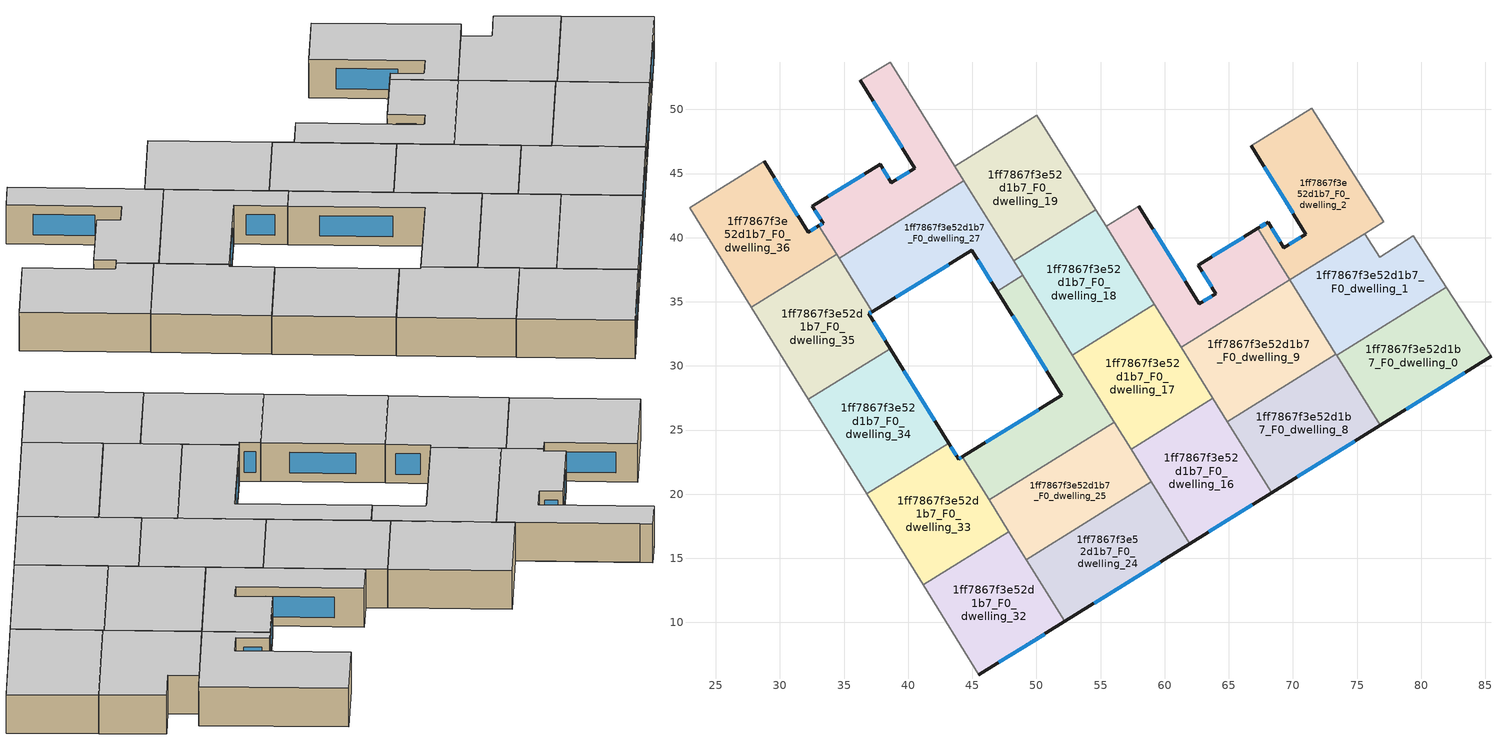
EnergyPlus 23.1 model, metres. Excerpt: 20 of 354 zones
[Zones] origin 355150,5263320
1ff7867f3e52d1b7_F0_dwelling_0
 floor ground (EU_floor_Construction): 81.95,36.15 85.44,30.74 76.8,25.36 73.4,30.83 z0
 wall outside (EU_wall_Construction): 76.8,25.36 85.44,30.74 z0:3
 wall to 1ff7867f3e52d1b7_F0_dwelling_1 (EU_wall_Construction): 81.95,36.15 73.4,30.83 z0:3
 wall adiabatic (EU_wall_Construction): 85.44,30.74 81.95,36.15 z0:3
 wall to 1ff7867f3e52d1b7_F0_dwelling_8 (EU_wall_Construction): 73.4,30.83 76.8,25.36 z0:3
 window (EU_Window_Construction): 78.83,26.63 83.41,29.48 z0.7:2.3
 ceiling to 1ff7867f3e52d1b7_F1_dwelling_0 (EU_floor_Construction): 85.44,30.74 81.95,36.15 73.4,30.83 76.8,25.36 z3
1ff7867f3e52d1b7_F0_dwelling_1
 floor ground (EU_floor_Construction): 79.37,40.14 81.95,36.15 73.4,30.83 69.75,36.7 75.58,40.32 76.75,38.48 z0
 wall to 1ff7867f3e52d1b7_F0_dwelling_2 (EU_wall_Construction): 75.58,40.32 69.75,36.7 z0:3
 wall adiabatic (EU_wall_Construction): 81.95,36.15 79.37,40.14 76.75,38.48 75.58,40.32 z0:3
 wall to 1ff7867f3e52d1b7_F0_dwelling_9 (EU_wall_Construction): 69.75,36.7 73.34,30.92 z0:3
 wall to 1ff7867f3e52d1b7_F0_dwelling_8 (EU_wall_Construction): 73.34,30.92 73.4,30.83 z0:3
 ceiling to 1ff7867f3e52d1b7_F1_dwelling_1 (EU_floor_Construction): 81.95,36.15 79.37,40.14 76.75,38.48 75.58,40.32 69.75,36.7 73.4,30.83 z3
1ff7867f3e52d1b7_F0_dwelling_10
 floor ground (EU_floor_Construction): 67.25,40.72 69.75,36.7 61.29,31.44 55.42,40.87 57.98,42.46 62.7,34.84 63.98,35.63 62.6,37.86 z0
 wall outside (EU_wall_Construction): 67.25,40.72 62.6,37.86 63.98,35.63 62.7,34.84 57.98,42.46 z0:3
 wall to 1ff7867f3e52d1b7_F0_dwelling_2 (EU_wall_Construction): 69.75,36.7 67.25,40.72 z0:3
 wall to 1ff7867f3e52d1b7_F0_dwelling_9 (EU_wall_Construction): 61.29,31.44 69.75,36.7 z0:3
 wall to 1ff7867f3e52d1b7_F0_dwelling_11 (EU_wall_Construction): 57.98,42.46 55.42,40.87 z0:3
 wall to 1ff7867f3e52d1b7_F0_dwelling_18 (EU_wall_Construction): 55.42,40.87 59.19,34.82 z0:3
 wall to 1ff7867f3e52d1b7_F0_dwelling_17 (EU_wall_Construction): 59.19,34.82 61.29,31.44 z0:3
 window (EU_Window_Construction): 63.68,35.44 63,35.02 / 62.92,37.34 63.66,36.15 / 66.16,40.05 63.69,38.53 / 61.59,36.63 59.09,40.67 z0.7:2.3
 ceiling to 1ff7867f3e52d1b7_F1_dwelling_10 (EU_floor_Construction): 69.75,36.7 67.25,40.72 62.6,37.86 63.98,35.63 62.7,34.84 57.98,42.46 55.42,40.87 61.29,31.44 z3
1ff7867f3e52d1b7_F0_dwelling_16
 floor ground (EU_floor_Construction): 63.76,27.46 68.34,20.1 61.95,16.13 57.37,23.49 z0
 wall outside (EU_wall_Construction): 61.95,16.13 68.34,20.1 z0:3
 wall to 1ff7867f3e52d1b7_F0_dwelling_17 (EU_wall_Construction): 63.76,27.46 57.37,23.49 z0:3
 wall to 1ff7867f3e52d1b7_F0_dwelling_24 (EU_wall_Construction): 58.95,20.96 61.95,16.13 z0:3
 wall to 1ff7867f3e52d1b7_F0_dwelling_8 (EU_wall_Construction): 68.34,20.1 64.88,25.66 z0:3
 wall to 1ff7867f3e52d1b7_F0_dwelling_25 (EU_wall_Construction): 57.37,23.49 58.95,20.96 z0:3
 wall to 1ff7867f3e52d1b7_F0_dwelling_9 (EU_wall_Construction): 64.88,25.66 63.76,27.46 z0:3
 window (EU_Window_Construction): 63.45,17.06 66.84,19.17 z0.7:2.3
 ceiling to 1ff7867f3e52d1b7_F1_dwelling_16 (EU_floor_Construction): 68.34,20.1 63.76,27.46 57.37,23.49 61.95,16.13 z3
1ff7867f3e52d1b7_F0_dwelling_17
 floor ground (EU_floor_Construction): 59.19,34.82 63.76,27.46 57.37,23.49 52.8,30.84 z0
 wall to 1ff7867f3e52d1b7_F0_dwelling_18 (EU_wall_Construction): 59.19,34.82 52.8,30.84 z0:3
 wall to 1ff7867f3e52d1b7_F0_dwelling_26 (EU_wall_Construction): 52.8,30.84 56.05,25.61 z0:3
 wall to 1ff7867f3e52d1b7_F0_dwelling_9 (EU_wall_Construction): 63.76,27.46 61.29,31.44 z0:3
 wall to 1ff7867f3e52d1b7_F0_dwelling_25 (EU_wall_Construction): 56.05,25.61 57.37,23.49 z0:3
 ceiling to 1ff7867f3e52d1b7_F1_dwelling_17 (EU_floor_Construction): 63.76,27.46 59.19,34.82 52.8,30.84 57.37,23.49 z3
1ff7867f3e52d1b7_F0_dwelling_18
 floor ground (EU_floor_Construction): 54.61,42.17 59.19,34.82 52.8,30.84 48.22,38.2 z0
 wall to 1ff7867f3e52d1b7_F0_dwelling_19 (EU_wall_Construction): 54.61,42.17 48.22,38.2 z0:3
 wall to 1ff7867f3e52d1b7_F0_dwelling_27 (EU_wall_Construction): 48.22,38.2 48.93,37.06 z0:3
 wall to 1ff7867f3e52d1b7_F0_dwelling_11 (EU_wall_Construction): 55.42,40.87 54.61,42.17 z0:3
 wall to 1ff7867f3e52d1b7_F0_dwelling_26 (EU_wall_Construction): 48.93,37.06 52.8,30.85 z0:3
 ceiling to 1ff7867f3e52d1b7_F1_dwelling_18 (EU_floor_Construction): 59.19,34.82 54.61,42.17 48.22,38.2 52.8,30.84 z3
1ff7867f3e52d1b7_F0_dwelling_19
 floor ground (EU_floor_Construction): 50.04,49.53 54.61,42.17 48.22,38.2 43.65,45.56 z0
 wall to 1ff7867f3e52d1b7_F0_dwelling_20 (EU_wall_Construction): 50.04,49.53 43.65,45.56 z0:3
 wall to 1ff7867f3e52d1b7_F0_dwelling_11 (EU_wall_Construction): 54.61,42.18 50.04,49.53 z0:3
 wall to 1ff7867f3e52d1b7_F0_dwelling_28 (EU_wall_Construction): 43.65,45.56 44.34,44.44 z0:3
 wall to 1ff7867f3e52d1b7_F0_dwelling_27 (EU_wall_Construction): 44.34,44.44 48.22,38.2 z0:3
 ceiling to 1ff7867f3e52d1b7_F1_dwelling_19 (EU_floor_Construction): 54.61,42.17 50.04,49.53 43.65,45.56 48.22,38.2 z3
1ff7867f3e52d1b7_F0_dwelling_2
 floor ground (EU_floor_Construction): 71.45,50.08 77.07,41.25 75.58,40.32 69.75,36.7 67.25,40.72 68.06,41.22 69.3,39.22 71.01,40.27 66.74,47.15 z0
 wall outside (EU_wall_Construction): 66.74,47.15 71.01,40.27 69.3,39.22 68.06,41.22 67.25,40.72 z0:3
 wall to 1ff7867f3e52d1b7_F0_dwelling_3 (EU_wall_Construction): 71.45,50.08 66.74,47.15 z0:3
 wall adiabatic (EU_wall_Construction): 75.58,40.32 77.07,41.25 71.45,50.08 z0:3
 window (EU_Window_Construction): 70.6,40.02 69.7,39.47 / 67.74,45.53 70,41.88 / 67.87,41.1 67.44,40.84 / 69.01,39.69 68.35,40.75 z0.7:2.3
 ceiling to 1ff7867f3e52d1b7_F1_dwelling_2 (EU_floor_Construction): 75.58,40.32 77.07,41.25 71.45,50.08 66.74,47.15 71.01,40.27 69.3,39.22 68.06,41.22 67.25,40.72 69.75,36.7 z3
1ff7867f3e52d1b7_F0_dwelling_24
 floor ground (EU_floor_Construction): 58.95,20.96 61.95,16.13 52.21,10.08 49.21,14.9 z0
 wall outside (EU_wall_Construction): 52.21,10.08 61.95,16.13 z0:3
 wall to 1ff7867f3e52d1b7_F0_dwelling_25 (EU_wall_Construction): 58.95,20.96 49.21,14.9 z0:3
 wall to 1ff7867f3e52d1b7_F0_dwelling_32 (EU_wall_Construction): 49.21,14.9 52.21,10.08 z0:3
 window (EU_Window_Construction): 54.5,11.5 59.66,14.71 z0.7:2.3
 ceiling to 1ff7867f3e52d1b7_F1_dwelling_24 (EU_floor_Construction): 61.95,16.13 58.95,20.96 49.21,14.9 52.21,10.08 z3
1ff7867f3e52d1b7_F0_dwelling_25
 floor ground (EU_floor_Construction): 56.05,25.61 58.95,20.96 49.21,14.9 46.32,19.56 z0
 wall to 1ff7867f3e52d1b7_F0_dwelling_26 (EU_wall_Construction): 56.05,25.61 46.32,19.56 z0:3
 wall to 1ff7867f3e52d1b7_F0_dwelling_33 (EU_wall_Construction): 46.32,19.56 47.85,17.09 z0:3
 wall to 1ff7867f3e52d1b7_F0_dwelling_32 (EU_wall_Construction): 47.85,17.09 49.21,14.9 z0:3
 ceiling to 1ff7867f3e52d1b7_F1_dwelling_25 (EU_floor_Construction): 58.95,20.96 56.05,25.61 46.32,19.56 49.21,14.9 z3
1ff7867f3e52d1b7_F0_dwelling_26
 floor ground (EU_floor_Construction): 48.93,37.06 56.05,25.61 46.32,19.56 44.23,22.92 51.99,27.7 46.95,35.83 z0
 wall outside (EU_wall_Construction): 46.95,35.83 51.99,27.7 44.23,22.92 z0:3
 wall to 1ff7867f3e52d1b7_F0_dwelling_27 (EU_wall_Construction): 48.93,37.06 46.95,35.83 z0:3
 wall to 1ff7867f3e52d1b7_F0_dwelling_33 (EU_wall_Construction): 44.23,22.92 46.31,19.56 z0:3
 window (EU_Window_Construction): 50.16,26.57 46.05,24.04 / 48.13,33.92 50.8,29.6 z0.7:2.3
 ceiling to 1ff7867f3e52d1b7_F1_dwelling_26 (EU_floor_Construction): 56.05,25.61 48.93,37.06 46.95,35.83 51.99,27.7 44.23,22.92 46.32,19.56 z3
1ff7867f3e52d1b7_F0_dwelling_27
 floor ground (EU_floor_Construction): 44.34,44.44 48.93,37.06 46.95,35.83 44.97,39.02 37.19,34.23 34.61,38.39 z0
 wall outside (EU_wall_Construction): 37.19,34.23 44.97,39.02 46.95,35.83 z0:3
 wall to 1ff7867f3e52d1b7_F0_dwelling_28 (EU_wall_Construction): 44.34,44.44 34.61,38.39 z0:3
 wall to 1ff7867f3e52d1b7_F0_dwelling_35 (EU_wall_Construction): 34.61,38.39 37.19,34.23 z0:3
 window (EU_Window_Construction): 45.44,38.27 46.49,36.58 / 39.02,35.36 43.15,37.9 z0.7:2.3
 ceiling to 1ff7867f3e52d1b7_F1_dwelling_27 (EU_floor_Construction): 46.95,35.83 48.93,37.06 44.34,44.44 34.61,38.39 37.19,34.23 44.97,39.02 z3
1ff7867f3e52d1b7_F0_dwelling_28
 floor ground (EU_floor_Construction): 38.59,53.69 44.34,44.44 34.61,38.39 33.03,40.92 33.36,41.12 32.53,42.47 37.81,45.72 38.69,44.28 40.52,45.4 36.28,52.25 z0
 wall outside (EU_wall_Construction): 36.28,52.25 40.52,45.4 38.69,44.28 37.81,45.72 32.53,42.47 33.36,41.12 33.03,40.92 z0:3
 wall to 1ff7867f3e52d1b7_F0_dwelling_29 (EU_wall_Construction): 38.59,53.69 36.28,52.25 z0:3
 wall to 1ff7867f3e52d1b7_F0_dwelling_36 (EU_wall_Construction): 33.03,40.92 34.41,38.7 z0:3
 wall to 1ff7867f3e52d1b7_F0_dwelling_20 (EU_wall_Construction): 43.65,45.56 39.07,52.92 z0:3
 wall to 1ff7867f3e52d1b7_F0_dwelling_35 (EU_wall_Construction): 34.41,38.7 34.61,38.39 z0:3
 wall to 1ff7867f3e52d1b7_F0_dwelling_21 (EU_wall_Construction): 39.07,52.92 38.59,53.69 z0:3
 window (EU_Window_Construction): 36.57,44.95 33.77,43.23 / 38.48,44.62 38.02,45.38 / 40.09,45.14 39.12,44.55 / 37.28,50.64 39.52,47.01 / 33.28,41.07 33.11,40.97 / 32.72,42.15 33.17,41.44 z0.7:2.3
 ceiling to 1ff7867f3e52d1b7_F1_dwelling_28 (EU_floor_Construction): 44.34,44.44 38.59,53.69 36.28,52.25 40.52,45.4 38.69,44.28 37.81,45.72 32.53,42.47 33.36,41.12 33.03,40.92 34.61,38.39 z3
1ff7867f3e52d1b7_F0_dwelling_32
 floor ground (EU_floor_Construction): 47.85,17.09 52.21,10.08 45.5,5.91 41.16,12.93 z0
 wall outside (EU_wall_Construction): 45.5,5.91 52.21,10.08 z0:3
 wall adiabatic (EU_wall_Construction): 41.16,12.93 45.5,5.91 z0:3
 wall to 1ff7867f3e52d1b7_F0_dwelling_33 (EU_wall_Construction): 47.85,17.09 41.16,12.93 z0:3
 window (EU_Window_Construction): 47.08,6.88 50.63,9.1 z0.7:2.3
 ceiling to 1ff7867f3e52d1b7_F1_dwelling_32 (EU_floor_Construction): 52.21,10.08 47.85,17.09 41.16,12.93 45.5,5.91 z3
1ff7867f3e52d1b7_F0_dwelling_33
 floor ground (EU_floor_Construction): 44.23,22.92 47.85,17.09 41.16,12.93 36.76,20.02 43.15,23.99 43.93,22.74 z0
 wall outside (EU_wall_Construction): 44.23,22.92 43.93,22.74 43.15,23.99 z0:3
 wall adiabatic (EU_wall_Construction): 36.76,20.02 41.16,12.93 z0:3
 wall to 1ff7867f3e52d1b7_F0_dwelling_34 (EU_wall_Construction): 43.15,23.99 36.76,20.02 z0:3
 window (EU_Window_Construction): 44.16,22.88 44,22.78 / 43.75,23.03 43.33,23.69 z0.7:2.3
 ceiling to 1ff7867f3e52d1b7_F1_dwelling_33 (EU_floor_Construction): 47.85,17.09 44.23,22.92 43.93,22.74 43.15,23.99 36.76,20.02 41.16,12.93 z3
1ff7867f3e52d1b7_F0_dwelling_34
 floor ground (EU_floor_Construction): 38.59,31.36 43.15,23.99 36.76,20.02 32.2,27.38 z0
 wall outside (EU_wall_Construction): 43.15,23.99 38.59,31.36 z0:3
 wall adiabatic (EU_wall_Construction): 32.2,27.38 36.76,20.02 z0:3
 wall to 1ff7867f3e52d1b7_F0_dwelling_35 (EU_wall_Construction): 38.59,31.36 32.2,27.38 z0:3
 window (EU_Window_Construction): 42.08,25.72 39.66,29.63 z0.7:2.3
 ceiling to 1ff7867f3e52d1b7_F1_dwelling_34 (EU_floor_Construction): 43.15,23.99 38.59,31.36 32.2,27.38 36.76,20.02 z3
1ff7867f3e52d1b7_F0_dwelling_35
 floor ground (EU_floor_Construction): 34.41,38.7 37.19,34.23 36.92,34.06 38.59,31.36 32.2,27.38 27.76,34.56 z0
 wall outside (EU_wall_Construction): 38.59,31.36 36.92,34.06 37.19,34.23 z0:3
 wall adiabatic (EU_wall_Construction): 27.76,34.56 32.2,27.38 z0:3
 wall to 1ff7867f3e52d1b7_F0_dwelling_36 (EU_wall_Construction): 34.41,38.7 27.76,34.56 z0:3
 window (EU_Window_Construction): 36.98,34.1 37.13,34.19 / 38.2,31.99 37.31,33.43 z0.7:2.3
 ceiling to 1ff7867f3e52d1b7_F1_dwelling_35 (EU_floor_Construction): 38.59,31.36 36.92,34.06 37.19,34.23 34.41,38.7 27.76,34.56 32.2,27.38 z3
1ff7867f3e52d1b7_F0_dwelling_36
 floor ground (EU_floor_Construction): 33.03,40.92 34.41,38.7 27.76,34.56 22.95,42.33 28.77,45.94 32.2,40.41 z0
 wall outside (EU_wall_Construction): 33.03,40.92 32.2,40.41 28.77,45.94 z0:3
 wall adiabatic (EU_wall_Construction): 22.95,42.33 27.76,34.56 z0:3
 wall to 1ff7867f3e52d1b7_F0_dwelling_37 (EU_wall_Construction): 28.77,45.94 22.95,42.33 z0:3
 window (EU_Window_Construction): 32.84,40.8 32.39,40.53 / 31.39,41.71 29.57,44.64 z0.7:2.3
 ceiling to 1ff7867f3e52d1b7_F1_dwelling_36 (EU_floor_Construction): 34.41,38.7 33.03,40.92 32.2,40.41 28.77,45.94 22.95,42.33 27.76,34.56 z3
1ff7867f3e52d1b7_F0_dwelling_8
 floor ground (EU_floor_Construction): 73.34,30.92 76.8,25.36 68.34,20.1 64.88,25.66 z0
 wall outside (EU_wall_Construction): 68.34,20.1 76.8,25.36 z0:3
 wall to 1ff7867f3e52d1b7_F0_dwelling_9 (EU_wall_Construction): 73.34,30.92 64.88,25.66 z0:3
 window (EU_Window_Construction): 70.32,21.34 74.81,24.13 z0.7:2.3
 ceiling to 1ff7867f3e52d1b7_F1_dwelling_8 (EU_floor_Construction): 76.8,25.36 73.34,30.92 64.88,25.66 68.34,20.1 z3
1ff7867f3e52d1b7_F0_dwelling_9
 floor ground (EU_floor_Construction): 69.75,36.7 73.34,30.92 64.88,25.66 61.29,31.44 z0
 ceiling to 1ff7867f3e52d1b7_F1_dwelling_9 (EU_floor_Construction): 73.34,30.92 69.75,36.7 61.29,31.44 64.88,25.66 z3
[Building]
EU S2 Campaign: North Axis=0; Terrain=City; Solar Distribution=FullExterior
[Site:Location]
Budapest.Ferenc.Liszt.Intl.AP: Latitude=47.437; Longitude=19.256; Time Zone=1; Elevation=185
[SizingPeriod:WeatherFileDays]
AnnualSizingPeriod: Begin Month=1; Begin Day of Month=1; End Month=12; End Day of Month=31; Day of Week for Start Day=Monday; Use Weather File Daylight Saving Period=No; Use Weather File Rain and Snow Indicators=No
[MATERIAL]
EU_InternalMass_Material: Roughness=MediumRough; Thickness=0.1; Conductivity=1; Density=1800; Specific Heat=900; Thermal Absorptance=0.9; Solar Absorptance=0.7; Visible Absorptance=0.7
[MATERIAL:NOMASS] Roughness=MediumRough; Thermal Absorptance=0.9; Solar Absorptance=0.7; Visible Absorptance=0.7
Name | Thermal Resistance
EU_wall_NoMass | 0.832559
EU_floor_NoMass | 0.872794
[WINDOWMATERIAL:SIMPLEGLAZINGSYSTEM]
EU_Window_SimpleGlazing: UFactor=2.79869; Solar Heat Gain Coefficient=0.75; Visible Transmittance=0.75
[CONSTRUCTION]
EU_wall_Construction: EU_wall_NoMass
EU_floor_Construction: EU_floor_NoMass
EU_Window_Construction: EU_Window_SimpleGlazing
EU_InternalMass_Construction: EU_InternalMass_Material
[ZONE] Type=1; Multiplier=1; Ceiling Height=autocalculate; Floor Area=autocalculate; Part of Total Floor Area=Yes
Name | Volume
1ff7867f3e52d1b7_F0_dwelling_0 | 195.535
1ff7867f3e52d1b7_F0_dwelling_1 | 187.237
1ff7867f3e52d1b7_F0_dwelling_10 | 187.625
1ff7867f3e52d1b7_F0_dwelling_16; 1ff7867f3e52d1b7_F0_dwelling_19 | 195.532
1ff7867f3e52d1b7_F0_dwelling_17 | 195.527
1ff7867f3e52d1b7_F0_dwelling_18 | 195.543
1ff7867f3e52d1b7_F0_dwelling_2 | 203.804
1ff7867f3e52d1b7_F0_dwelling_24 | 195.506
1ff7867f3e52d1b7_F0_dwelling_25 | 188.539
1ff7867f3e52d1b7_F0_dwelling_26 | 202.501
1ff7867f3e52d1b7_F0_dwelling_27 | 195.512
1ff7867f3e52d1b7_F0_dwelling_28 | 195.517
1ff7867f3e52d1b7_F0_dwelling_32 | 195.496
1ff7867f3e52d1b7_F0_dwelling_33 | 195.534
1ff7867f3e52d1b7_F0_dwelling_34 | 195.513
1ff7867f3e52d1b7_F0_dwelling_35; 1ff7867f3e52d1b7_F0_dwelling_8 | 195.526
1ff7867f3e52d1b7_F0_dwelling_36 | 195.505
1ff7867f3e52d1b7_F0_dwelling_9 | 203.425
[INTERNALMASS] Construction=EU_InternalMass_Construction
Name | Zone or ZoneList | Surface Area
1ff7867f3e52d1b7_F0_dwelling_0_EU_InternalMass | 1ff7867f3e52d1b7_F0_dwelling_0 | 65.1783
1ff7867f3e52d1b7_F0_dwelling_1_EU_InternalMass | 1ff7867f3e52d1b7_F0_dwelling_1 | 62.4126
1ff7867f3e52d1b7_F0_dwelling_2_EU_InternalMass | 1ff7867f3e52d1b7_F0_dwelling_2 | 67.9346
1ff7867f3e52d1b7_F0_dwelling_8_EU_InternalMass | 1ff7867f3e52d1b7_F0_dwelling_8 | 65.1754
1ff7867f3e52d1b7_F0_dwelling_9_EU_InternalMass | 1ff7867f3e52d1b7_F0_dwelling_9 | 67.8083
1ff7867f3e52d1b7_F0_dwelling_10_EU_InternalMass | 1ff7867f3e52d1b7_F0_dwelling_10 | 62.5415
1ff7867f3e52d1b7_F0_dwelling_16_EU_InternalMass | 1ff7867f3e52d1b7_F0_dwelling_16 | 65.1773
1ff7867f3e52d1b7_F0_dwelling_17_EU_InternalMass | 1ff7867f3e52d1b7_F0_dwelling_17 | 65.1758
1ff7867f3e52d1b7_F0_dwelling_18_EU_InternalMass | 1ff7867f3e52d1b7_F0_dwelling_18 | 65.1813
1ff7867f3e52d1b7_F0_dwelling_19_EU_InternalMass | 1ff7867f3e52d1b7_F0_dwelling_19 | 65.1773
1ff7867f3e52d1b7_F0_dwelling_24_EU_InternalMass | 1ff7867f3e52d1b7_F0_dwelling_24 | 65.1686
1ff7867f3e52d1b7_F0_dwelling_25_EU_InternalMass | 1ff7867f3e52d1b7_F0_dwelling_25 | 62.846
1ff7867f3e52d1b7_F0_dwelling_26_EU_InternalMass | 1ff7867f3e52d1b7_F0_dwelling_26 | 67.5005
1ff7867f3e52d1b7_F0_dwelling_27_EU_InternalMass | 1ff7867f3e52d1b7_F0_dwelling_27 | 65.1709
1ff7867f3e52d1b7_F0_dwelling_28_EU_InternalMass | 1ff7867f3e52d1b7_F0_dwelling_28 | 65.1721
1ff7867f3e52d1b7_F0_dwelling_32_EU_InternalMass | 1ff7867f3e52d1b7_F0_dwelling_32 | 65.1655
1ff7867f3e52d1b7_F0_dwelling_33_EU_InternalMass | 1ff7867f3e52d1b7_F0_dwelling_33 | 65.178
1ff7867f3e52d1b7_F0_dwelling_34_EU_InternalMass | 1ff7867f3e52d1b7_F0_dwelling_34 | 65.1711
1ff7867f3e52d1b7_F0_dwelling_35_EU_InternalMass | 1ff7867f3e52d1b7_F0_dwelling_35 | 65.1753
1ff7867f3e52d1b7_F0_dwelling_36_EU_InternalMass | 1ff7867f3e52d1b7_F0_dwelling_36 | 65.1684
[OTHEREQUIPMENT] Fuel Type=Electricity; Design Level Calculation Method=Watts/Area; Power per Zone Floor Area=1; Fraction Latent=0; Fraction Radiant=0; Fraction Lost=0; Carbon Dioxide Generation Rate=0; EndUse Subcategory=EU_Step8_InternalGains
Name | Zone or ZoneList or Space or SpaceList | Schedule
EU_Step8_InternalGain_1ff7867f3e52d1b7_F0_dwelling_0_f000 | 1ff7867f3e52d1b7_F0_dwelling_0 | EU_Step8_GainSchedule_1ff7867f3e52d1b7_F0_dwelling_0_f000
EU_Step8_InternalGain_1ff7867f3e52d1b7_F0_dwelling_1_f000 | 1ff7867f3e52d1b7_F0_dwelling_1 | EU_Step8_GainSchedule_1ff7867f3e52d1b7_F0_dwelling_1_f000
EU_Step8_InternalGain_1ff7867f3e52d1b7_F0_dwelling_2_f000 | 1ff7867f3e52d1b7_F0_dwelling_2 | EU_Step8_GainSchedule_1ff7867f3e52d1b7_F0_dwelling_2_f000
EU_Step8_InternalGain_1ff7867f3e52d1b7_F0_dwelling_8_f000 | 1ff7867f3e52d1b7_F0_dwelling_8 | EU_Step8_GainSchedule_1ff7867f3e52d1b7_F0_dwelling_8_f000
EU_Step8_InternalGain_1ff7867f3e52d1b7_F0_dwelling_9_f000 | 1ff7867f3e52d1b7_F0_dwelling_9 | EU_Step8_GainSchedule_1ff7867f3e52d1b7_F0_dwelling_9_f000
EU_Step8_InternalGain_1ff7867f3e52d1b7_F0_dwelling_10_f000 | 1ff7867f3e52d1b7_F0_dwelling_10 | EU_Step8_GainSchedule_1ff7867f3e52d1b7_F0_dwelling_10_f000
EU_Step8_InternalGain_1ff7867f3e52d1b7_F0_dwelling_16_f000 | 1ff7867f3e52d1b7_F0_dwelling_16 | EU_Step8_GainSchedule_1ff7867f3e52d1b7_F0_dwelling_16_f000
EU_Step8_InternalGain_1ff7867f3e52d1b7_F0_dwelling_17_f000 | 1ff7867f3e52d1b7_F0_dwelling_17 | EU_Step8_GainSchedule_1ff7867f3e52d1b7_F0_dwelling_17_f000
EU_Step8_InternalGain_1ff7867f3e52d1b7_F0_dwelling_18_f000 | 1ff7867f3e52d1b7_F0_dwelling_18 | EU_Step8_GainSchedule_1ff7867f3e52d1b7_F0_dwelling_18_f000
EU_Step8_InternalGain_1ff7867f3e52d1b7_F0_dwelling_19_f000 | 1ff7867f3e52d1b7_F0_dwelling_19 | EU_Step8_GainSchedule_1ff7867f3e52d1b7_F0_dwelling_19_f000
EU_Step8_InternalGain_1ff7867f3e52d1b7_F0_dwelling_24_f000 | 1ff7867f3e52d1b7_F0_dwelling_24 | EU_Step8_GainSchedule_1ff7867f3e52d1b7_F0_dwelling_24_f000
EU_Step8_InternalGain_1ff7867f3e52d1b7_F0_dwelling_25_f000 | 1ff7867f3e52d1b7_F0_dwelling_25 | EU_Step8_GainSchedule_1ff7867f3e52d1b7_F0_dwelling_25_f000
EU_Step8_InternalGain_1ff7867f3e52d1b7_F0_dwelling_26_f000 | 1ff7867f3e52d1b7_F0_dwelling_26 | EU_Step8_GainSchedule_1ff7867f3e52d1b7_F0_dwelling_26_f000
EU_Step8_InternalGain_1ff7867f3e52d1b7_F0_dwelling_27_f000 | 1ff7867f3e52d1b7_F0_dwelling_27 | EU_Step8_GainSchedule_1ff7867f3e52d1b7_F0_dwelling_27_f000
EU_Step8_InternalGain_1ff7867f3e52d1b7_F0_dwelling_28_f000 | 1ff7867f3e52d1b7_F0_dwelling_28 | EU_Step8_GainSchedule_1ff7867f3e52d1b7_F0_dwelling_28_f000
EU_Step8_InternalGain_1ff7867f3e52d1b7_F0_dwelling_32_f000 | 1ff7867f3e52d1b7_F0_dwelling_32 | EU_Step8_GainSchedule_1ff7867f3e52d1b7_F0_dwelling_32_f000
EU_Step8_InternalGain_1ff7867f3e52d1b7_F0_dwelling_33_f000 | 1ff7867f3e52d1b7_F0_dwelling_33 | EU_Step8_GainSchedule_1ff7867f3e52d1b7_F0_dwelling_33_f000
EU_Step8_InternalGain_1ff7867f3e52d1b7_F0_dwelling_34_f000 | 1ff7867f3e52d1b7_F0_dwelling_34 | EU_Step8_GainSchedule_1ff7867f3e52d1b7_F0_dwelling_34_f000
EU_Step8_InternalGain_1ff7867f3e52d1b7_F0_dwelling_35_f000 | 1ff7867f3e52d1b7_F0_dwelling_35 | EU_Step8_GainSchedule_1ff7867f3e52d1b7_F0_dwelling_35_f000
EU_Step8_InternalGain_1ff7867f3e52d1b7_F0_dwelling_36_f000 | 1ff7867f3e52d1b7_F0_dwelling_36 | EU_Step8_GainSchedule_1ff7867f3e52d1b7_F0_dwelling_36_f000
[ZONEVENTILATION:DESIGNFLOWRATE] Schedule=EU_AlwaysOn; Design Flow Rate Calculation Method=AirChanges/Hour; Air Changes per Hour=0.475469; Ventilation Type=Natural; Fan Pressure Rise=0; Fan Total Efficiency=1; Constant Term Coefficient=1; Temperature Term Coefficient=0; Velocity Term Coefficient=0; Velocity Squared Term Coefficient=0; Minimum Indoor Temperature=-100; Maximum Indoor Temperature=100; Delta Temperature=-100; Minimum Outdoor Temperature=-100; Maximum Outdoor Temperature=100; Maximum Wind Speed=40
Name | Zone or ZoneList or Space or SpaceList
EU_ConstantAir_1ff7867f3e52d1b7_F0_dwelling_0 | 1ff7867f3e52d1b7_F0_dwelling_0
EU_ConstantAir_1ff7867f3e52d1b7_F0_dwelling_1 | 1ff7867f3e52d1b7_F0_dwelling_1
EU_ConstantAir_1ff7867f3e52d1b7_F0_dwelling_2 | 1ff7867f3e52d1b7_F0_dwelling_2
EU_ConstantAir_1ff7867f3e52d1b7_F0_dwelling_8 | 1ff7867f3e52d1b7_F0_dwelling_8
EU_ConstantAir_1ff7867f3e52d1b7_F0_dwelling_9 | 1ff7867f3e52d1b7_F0_dwelling_9
EU_ConstantAir_1ff7867f3e52d1b7_F0_dwelling_10 | 1ff7867f3e52d1b7_F0_dwelling_10
EU_ConstantAir_1ff7867f3e52d1b7_F0_dwelling_16 | 1ff7867f3e52d1b7_F0_dwelling_16
EU_ConstantAir_1ff7867f3e52d1b7_F0_dwelling_17 | 1ff7867f3e52d1b7_F0_dwelling_17
EU_ConstantAir_1ff7867f3e52d1b7_F0_dwelling_18 | 1ff7867f3e52d1b7_F0_dwelling_18
EU_ConstantAir_1ff7867f3e52d1b7_F0_dwelling_19 | 1ff7867f3e52d1b7_F0_dwelling_19
EU_ConstantAir_1ff7867f3e52d1b7_F0_dwelling_24 | 1ff7867f3e52d1b7_F0_dwelling_24
EU_ConstantAir_1ff7867f3e52d1b7_F0_dwelling_25 | 1ff7867f3e52d1b7_F0_dwelling_25
EU_ConstantAir_1ff7867f3e52d1b7_F0_dwelling_26 | 1ff7867f3e52d1b7_F0_dwelling_26
EU_ConstantAir_1ff7867f3e52d1b7_F0_dwelling_27 | 1ff7867f3e52d1b7_F0_dwelling_27
EU_ConstantAir_1ff7867f3e52d1b7_F0_dwelling_28 | 1ff7867f3e52d1b7_F0_dwelling_28
EU_ConstantAir_1ff7867f3e52d1b7_F0_dwelling_32 | 1ff7867f3e52d1b7_F0_dwelling_32
EU_ConstantAir_1ff7867f3e52d1b7_F0_dwelling_33 | 1ff7867f3e52d1b7_F0_dwelling_33
EU_ConstantAir_1ff7867f3e52d1b7_F0_dwelling_34 | 1ff7867f3e52d1b7_F0_dwelling_34
EU_ConstantAir_1ff7867f3e52d1b7_F0_dwelling_35 | 1ff7867f3e52d1b7_F0_dwelling_35
EU_ConstantAir_1ff7867f3e52d1b7_F0_dwelling_36 | 1ff7867f3e52d1b7_F0_dwelling_36
[HVACTEMPLATE:THERMOSTAT] Constant Heating Setpoint=20; Constant Cooling Setpoint=50
EU_HeatOnly_1ff7867f3e52d1b7_F0_dwelling_0; EU_HeatOnly_1ff7867f3e52d1b7_F0_dwelling_1; EU_HeatOnly_1ff7867f3e52d1b7_F0_dwelling_2; EU_HeatOnly_1ff7867f3e52d1b7_F0_dwelling_3; EU_HeatOnly_1ff7867f3e52d1b7_F0_dwelling_4; EU_HeatOnly_1ff7867f3e52d1b7_F0_dwelling_5; EU_HeatOnly_1ff7867f3e52d1b7_F0_dwelling_6; EU_HeatOnly_1ff7867f3e52d1b7_F0_dwelling_7; EU_HeatOnly_1ff7867f3e52d1b7_F0_dwelling_8; EU_HeatOnly_1ff7867f3e52d1b7_F0_dwelling_9; EU_HeatOnly_1ff7867f3e52d1b7_F0_dwelling_10; EU_HeatOnly_1ff7867f3e52d1b7_F0_dwelling_11; EU_HeatOnly_1ff7867f3e52d1b7_F0_dwelling_12; EU_HeatOnly_1ff7867f3e52d1b7_F0_dwelling_13; EU_HeatOnly_1ff7867f3e52d1b7_F0_dwelling_14; EU_HeatOnly_1ff7867f3e52d1b7_F0_dwelling_15; EU_HeatOnly_1ff7867f3e52d1b7_F0_dwelling_16; EU_HeatOnly_1ff7867f3e52d1b7_F0_dwelling_17; EU_HeatOnly_1ff7867f3e52d1b7_F0_dwelling_18; EU_HeatOnly_1ff7867f3e52d1b7_F0_dwelling_19; EU_HeatOnly_1ff7867f3e52d1b7_F0_dwelling_20; EU_HeatOnly_1ff7867f3e52d1b7_F0_dwelling_21; EU_HeatOnly_1ff7867f3e52d1b7_F0_dwelling_22; EU_HeatOnly_1ff7867f3e52d1b7_F0_dwelling_23; EU_HeatOnly_1ff7867f3e52d1b7_F0_dwelling_24; EU_HeatOnly_1ff7867f3e52d1b7_F0_dwelling_25; EU_HeatOnly_1ff7867f3e52d1b7_F0_dwelling_26; EU_HeatOnly_1ff7867f3e52d1b7_F0_dwelling_27; EU_HeatOnly_1ff7867f3e52d1b7_F0_dwelling_28; EU_HeatOnly_1ff7867f3e52d1b7_F0_dwelling_29; EU_HeatOnly_1ff7867f3e52d1b7_F0_dwelling_30; EU_HeatOnly_1ff7867f3e52d1b7_F0_dwelling_31; EU_HeatOnly_1ff7867f3e52d1b7_F0_dwelling_32; EU_HeatOnly_1ff7867f3e52d1b7_F0_dwelling_33; EU_HeatOnly_1ff7867f3e52d1b7_F0_dwelling_34; EU_HeatOnly_1ff7867f3e52d1b7_F0_dwelling_35; EU_HeatOnly_1ff7867f3e52d1b7_F0_dwelling_36; EU_HeatOnly_1ff7867f3e52d1b7_F0_dwelling_37; EU_HeatOnly_1ff7867f3e52d1b7_F0_dwelling_38; EU_HeatOnly_1ff7867f3e52d1b7_F0_dwelling_39; EU_HeatOnly_1ff7867f3e52d1b7_F1_dwelling_0; EU_HeatOnly_1ff7867f3e52d1b7_F1_dwelling_1; EU_HeatOnly_1ff7867f3e52d1b7_F1_dwelling_2; EU_HeatOnly_1ff7867f3e52d1b7_F1_dwelling_3; EU_HeatOnly_1ff7867f3e52d1b7_F1_dwelling_4; EU_HeatOnly_1ff7867f3e52d1b7_F1_dwelling_5; EU_HeatOnly_1ff7867f3e52d1b7_F1_dwelling_6; EU_HeatOnly_1ff7867f3e52d1b7_F1_dwelling_7; EU_HeatOnly_1ff7867f3e52d1b7_F1_dwelling_8; EU_HeatOnly_1ff7867f3e52d1b7_F1_dwelling_9; EU_HeatOnly_1ff7867f3e52d1b7_F1_dwelling_10; EU_HeatOnly_1ff7867f3e52d1b7_F1_dwelling_11; EU_HeatOnly_1ff7867f3e52d1b7_F1_dwelling_12; EU_HeatOnly_1ff7867f3e52d1b7_F1_dwelling_13; EU_HeatOnly_1ff7867f3e52d1b7_F1_dwelling_14; EU_HeatOnly_1ff7867f3e52d1b7_F1_dwelling_15; EU_HeatOnly_1ff7867f3e52d1b7_F1_dwelling_16; EU_HeatOnly_1ff7867f3e52d1b7_F1_dwelling_17; EU_HeatOnly_1ff7867f3e52d1b7_F1_dwelling_18; EU_HeatOnly_1ff7867f3e52d1b7_F1_dwelling_19; EU_HeatOnly_1ff7867f3e52d1b7_F1_dwelling_20; EU_HeatOnly_1ff7867f3e52d1b7_F1_dwelling_21; EU_HeatOnly_1ff7867f3e52d1b7_F1_dwelling_22; EU_HeatOnly_1ff7867f3e52d1b7_F1_dwelling_23; EU_HeatOnly_1ff7867f3e52d1b7_F1_dwelling_24; EU_HeatOnly_1ff7867f3e52d1b7_F1_dwelling_25; EU_HeatOnly_1ff7867f3e52d1b7_F1_dwelling_26; EU_HeatOnly_1ff7867f3e52d1b7_F1_dwelling_27; EU_HeatOnly_1ff7867f3e52d1b7_F1_dwelling_28; EU_HeatOnly_1ff7867f3e52d1b7_F1_dwelling_29; EU_HeatOnly_1ff7867f3e52d1b7_F1_dwelling_30; EU_HeatOnly_1ff7867f3e52d1b7_F1_dwelling_31; EU_HeatOnly_1ff7867f3e52d1b7_F1_dwelling_32; EU_HeatOnly_1ff7867f3e52d1b7_F1_dwelling_33; EU_HeatOnly_1ff7867f3e52d1b7_F1_dwelling_34; EU_HeatOnly_1ff7867f3e52d1b7_F1_dwelling_35; EU_HeatOnly_1ff7867f3e52d1b7_F1_dwelling_36; EU_HeatOnly_1ff7867f3e52d1b7_F1_dwelling_37; EU_HeatOnly_1ff7867f3e52d1b7_F1_dwelling_38; EU_HeatOnly_1ff7867f3e52d1b7_F1_dwelling_39; EU_HeatOnly_1ff7867f3e52d1b7_F2_dwelling_0; EU_HeatOnly_1ff7867f3e52d1b7_F2_dwelling_1; EU_HeatOnly_1ff7867f3e52d1b7_F2_dwelling_2; EU_HeatOnly_1ff7867f3e52d1b7_F2_dwelling_3; EU_HeatOnly_1ff7867f3e52d1b7_F2_dwelling_4; EU_HeatOnly_1ff7867f3e52d1b7_F2_dwelling_5; EU_HeatOnly_1ff7867f3e52d1b7_F2_dwelling_6; EU_HeatOnly_1ff7867f3e52d1b7_F2_dwelling_7; EU_HeatOnly_1ff7867f3e52d1b7_F2_dwelling_8; EU_HeatOnly_1ff7867f3e52d1b7_F2_dwelling_9; EU_HeatOnly_1ff7867f3e52d1b7_F2_dwelling_10; EU_HeatOnly_1ff7867f3e52d1b7_F2_dwelling_11; EU_HeatOnly_1ff7867f3e52d1b7_F2_dwelling_12; EU_HeatOnly_1ff7867f3e52d1b7_F2_dwelling_13; EU_HeatOnly_1ff7867f3e52d1b7_F2_dwelling_14; EU_HeatOnly_1ff7867f3e52d1b7_F2_dwelling_15; EU_HeatOnly_1ff7867f3e52d1b7_F2_dwelling_16; EU_HeatOnly_1ff7867f3e52d1b7_F2_dwelling_17; EU_HeatOnly_1ff7867f3e52d1b7_F2_dwelling_18; EU_HeatOnly_1ff7867f3e52d1b7_F2_dwelling_19; EU_HeatOnly_1ff7867f3e52d1b7_F2_dwelling_20; EU_HeatOnly_1ff7867f3e52d1b7_F2_dwelling_21; EU_HeatOnly_1ff7867f3e52d1b7_F2_dwelling_22; EU_HeatOnly_1ff7867f3e52d1b7_F2_dwelling_23; EU_HeatOnly_1ff7867f3e52d1b7_F2_dwelling_24; EU_HeatOnly_1ff7867f3e52d1b7_F2_dwelling_25; EU_HeatOnly_1ff7867f3e52d1b7_F2_dwelling_26; EU_HeatOnly_1ff7867f3e52d1b7_F2_dwelling_27; EU_HeatOnly_1ff7867f3e52d1b7_F2_dwelling_28; EU_HeatOnly_1ff7867f3e52d1b7_F2_dwelling_29; EU_HeatOnly_1ff7867f3e52d1b7_F2_dwelling_30; EU_HeatOnly_1ff7867f3e52d1b7_F2_dwelling_31; EU_HeatOnly_1ff7867f3e52d1b7_F2_dwelling_32; EU_HeatOnly_1ff7867f3e52d1b7_F2_dwelling_33; EU_HeatOnly_1ff7867f3e52d1b7_F2_dwelling_34; EU_HeatOnly_1ff7867f3e52d1b7_F2_dwelling_35; EU_HeatOnly_1ff7867f3e52d1b7_F2_dwelling_36; EU_HeatOnly_1ff7867f3e52d1b7_F2_dwelling_37; EU_HeatOnly_1ff7867f3e52d1b7_F2_dwelling_38; EU_HeatOnly_1ff7867f3e52d1b7_F2_dwelling_39; EU_HeatOnly_1ff7867f3e52d1b7_F3_dwelling_0; EU_HeatOnly_1ff7867f3e52d1b7_F3_dwelling_1; EU_HeatOnly_1ff7867f3e52d1b7_F3_dwelling_2; EU_HeatOnly_1ff7867f3e52d1b7_F3_dwelling_3; EU_HeatOnly_1ff7867f3e52d1b7_F3_dwelling_4; EU_HeatOnly_1ff7867f3e52d1b7_F3_dwelling_5; EU_HeatOnly_1ff7867f3e52d1b7_F3_dwelling_6; EU_HeatOnly_1ff7867f3e52d1b7_F3_dwelling_7; EU_HeatOnly_1ff7867f3e52d1b7_F3_dwelling_8; EU_HeatOnly_1ff7867f3e52d1b7_F3_dwelling_9; EU_HeatOnly_1ff7867f3e52d1b7_F3_dwelling_10; EU_HeatOnly_1ff7867f3e52d1b7_F3_dwelling_11; EU_HeatOnly_1ff7867f3e52d1b7_F3_dwelling_12; EU_HeatOnly_1ff7867f3e52d1b7_F3_dwelling_13; EU_HeatOnly_1ff7867f3e52d1b7_F3_dwelling_14; EU_HeatOnly_1ff7867f3e52d1b7_F3_dwelling_15; EU_HeatOnly_1ff7867f3e52d1b7_F3_dwelling_16; EU_HeatOnly_1ff7867f3e52d1b7_F3_dwelling_17; EU_HeatOnly_1ff7867f3e52d1b7_F3_dwelling_18; EU_HeatOnly_1ff7867f3e52d1b7_F3_dwelling_19; EU_HeatOnly_1ff7867f3e52d1b7_F3_dwelling_20; EU_HeatOnly_1ff7867f3e52d1b7_F3_dwelling_21; EU_HeatOnly_1ff7867f3e52d1b7_F3_dwelling_22; EU_HeatOnly_1ff7867f3e52d1b7_F3_dwelling_23; EU_HeatOnly_1ff7867f3e52d1b7_F3_dwelling_24; EU_HeatOnly_1ff7867f3e52d1b7_F3_dwelling_25; EU_HeatOnly_1ff7867f3e52d1b7_F3_dwelling_26; EU_HeatOnly_1ff7867f3e52d1b7_F3_dwelling_27; EU_HeatOnly_1ff7867f3e52d1b7_F3_dwelling_28; EU_HeatOnly_1ff7867f3e52d1b7_F3_dwelling_29; EU_HeatOnly_1ff7867f3e52d1b7_F3_dwelling_30; EU_HeatOnly_1ff7867f3e52d1b7_F3_dwelling_31; EU_HeatOnly_1ff7867f3e52d1b7_F3_dwelling_32; EU_HeatOnly_1ff7867f3e52d1b7_F3_dwelling_33; EU_HeatOnly_1ff7867f3e52d1b7_F3_dwelling_34; EU_HeatOnly_1ff7867f3e52d1b7_F3_dwelling_35; EU_HeatOnly_1ff7867f3e52d1b7_F3_dwelling_36; EU_HeatOnly_1ff7867f3e52d1b7_F3_dwelling_37; EU_HeatOnly_1ff7867f3e52d1b7_F3_dwelling_38; EU_HeatOnly_1ff7867f3e52d1b7_F4_dwelling_0; EU_HeatOnly_1ff7867f3e52d1b7_F4_dwelling_1; EU_HeatOnly_1ff7867f3e52d1b7_F4_dwelling_2; EU_HeatOnly_1ff7867f3e52d1b7_F4_dwelling_3; EU_HeatOnly_1ff7867f3e52d1b7_F4_dwelling_4; EU_HeatOnly_1ff7867f3e52d1b7_F4_dwelling_5; EU_HeatOnly_1ff7867f3e52d1b7_F4_dwelling_6; EU_HeatOnly_1ff7867f3e52d1b7_F4_dwelling_7; EU_HeatOnly_1ff7867f3e52d1b7_F4_dwelling_8; EU_HeatOnly_1ff7867f3e52d1b7_F4_dwelling_9; EU_HeatOnly_1ff7867f3e52d1b7_F4_dwelling_10; EU_HeatOnly_1ff7867f3e52d1b7_F4_dwelling_11; EU_HeatOnly_1ff7867f3e52d1b7_F4_dwelling_12; EU_HeatOnly_1ff7867f3e52d1b7_F4_dwelling_13; EU_HeatOnly_1ff7867f3e52d1b7_F4_dwelling_14; EU_HeatOnly_1ff7867f3e52d1b7_F4_dwelling_15; EU_HeatOnly_1ff7867f3e52d1b7_F4_dwelling_16; EU_HeatOnly_1ff7867f3e52d1b7_F4_dwelling_17; EU_HeatOnly_1ff7867f3e52d1b7_F4_dwelling_18; EU_HeatOnly_1ff7867f3e52d1b7_F4_dwelling_19; EU_HeatOnly_1ff7867f3e52d1b7_F4_dwelling_20; EU_HeatOnly_1ff7867f3e52d1b7_F4_dwelling_21; EU_HeatOnly_1ff7867f3e52d1b7_F4_dwelling_22; EU_HeatOnly_1ff7867f3e52d1b7_F4_dwelling_23; EU_HeatOnly_1ff7867f3e52d1b7_F4_dwelling_24; EU_HeatOnly_1ff7867f3e52d1b7_F4_dwelling_25; EU_HeatOnly_1ff7867f3e52d1b7_F4_dwelling_26; EU_HeatOnly_1ff7867f3e52d1b7_F4_dwelling_27; EU_HeatOnly_1ff7867f3e52d1b7_F4_dwelling_28; EU_HeatOnly_1ff7867f3e52d1b7_F4_dwelling_29; EU_HeatOnly_1ff7867f3e52d1b7_F4_dwelling_30; EU_HeatOnly_1ff7867f3e52d1b7_F4_dwelling_31; EU_HeatOnly_1ff7867f3e52d1b7_F4_dwelling_32; EU_HeatOnly_1ff7867f3e52d1b7_F4_dwelling_33; EU_HeatOnly_1ff7867f3e52d1b7_F4_dwelling_34; EU_HeatOnly_1ff7867f3e52d1b7_F4_dwelling_35; EU_HeatOnly_1ff7867f3e52d1b7_F4_dwelling_36; EU_HeatOnly_1ff7867f3e52d1b7_F4_dwelling_37; EU_HeatOnly_1ff7867f3e52d1b7_F4_dwelling_38; EU_HeatOnly_1ff7867f3e52d1b7_F5_dwelling_0; EU_HeatOnly_1ff7867f3e52d1b7_F5_dwelling_1; EU_HeatOnly_1ff7867f3e52d1b7_F5_dwelling_2; EU_HeatOnly_1ff7867f3e52d1b7_F5_dwelling_3; EU_HeatOnly_1ff7867f3e52d1b7_F5_dwelling_4; EU_HeatOnly_1ff7867f3e52d1b7_F5_dwelling_5; EU_HeatOnly_1ff7867f3e52d1b7_F5_dwelling_6; EU_HeatOnly_1ff7867f3e52d1b7_F5_dwelling_7; EU_HeatOnly_1ff7867f3e52d1b7_F5_dwelling_8; EU_HeatOnly_1ff7867f3e52d1b7_F5_dwelling_9; EU_HeatOnly_1ff7867f3e52d1b7_F5_dwelling_10; EU_HeatOnly_1ff7867f3e52d1b7_F5_dwelling_11; EU_HeatOnly_1ff7867f3e52d1b7_F5_dwelling_12; EU_HeatOnly_1ff7867f3e52d1b7_F5_dwelling_13; EU_HeatOnly_1ff7867f3e52d1b7_F5_dwelling_14; EU_HeatOnly_1ff7867f3e52d1b7_F5_dwelling_15; EU_HeatOnly_1ff7867f3e52d1b7_F5_dwelling_16; EU_HeatOnly_1ff7867f3e52d1b7_F5_dwelling_17; EU_HeatOnly_1ff7867f3e52d1b7_F5_dwelling_18; EU_HeatOnly_1ff7867f3e52d1b7_F5_dwelling_19; EU_HeatOnly_1ff7867f3e52d1b7_F5_dwelling_20; EU_HeatOnly_1ff7867f3e52d1b7_F5_dwelling_21; EU_HeatOnly_1ff7867f3e52d1b7_F5_dwelling_22; EU_HeatOnly_1ff7867f3e52d1b7_F5_dwelling_23; EU_HeatOnly_1ff7867f3e52d1b7_F5_dwelling_24; EU_HeatOnly_1ff7867f3e52d1b7_F5_dwelling_25; EU_HeatOnly_1ff7867f3e52d1b7_F5_dwelling_26; EU_HeatOnly_1ff7867f3e52d1b7_F5_dwelling_27; EU_HeatOnly_1ff7867f3e52d1b7_F5_dwelling_28; EU_HeatOnly_1ff7867f3e52d1b7_F5_dwelling_29; EU_HeatOnly_1ff7867f3e52d1b7_F5_dwelling_30; EU_HeatOnly_1ff7867f3e52d1b7_F5_dwelling_31; EU_HeatOnly_1ff7867f3e52d1b7_F5_dwelling_32; EU_HeatOnly_1ff7867f3e52d1b7_F5_dwelling_33; EU_HeatOnly_1ff7867f3e52d1b7_F5_dwelling_34; EU_HeatOnly_1ff7867f3e52d1b7_F5_dwelling_35; EU_HeatOnly_1ff7867f3e52d1b7_F5_dwelling_36; EU_HeatOnly_1ff7867f3e52d1b7_F5_dwelling_37; EU_HeatOnly_1ff7867f3e52d1b7_F5_dwelling_38; EU_HeatOnly_1ff7867f3e52d1b7_F6_dwelling_0; EU_HeatOnly_1ff7867f3e52d1b7_F6_dwelling_1; EU_HeatOnly_1ff7867f3e52d1b7_F6_dwelling_2; EU_HeatOnly_1ff7867f3e52d1b7_F6_dwelling_3; EU_HeatOnly_1ff7867f3e52d1b7_F6_dwelling_4; EU_HeatOnly_1ff7867f3e52d1b7_F6_dwelling_5; EU_HeatOnly_1ff7867f3e52d1b7_F6_dwelling_6; EU_HeatOnly_1ff7867f3e52d1b7_F6_dwelling_7; EU_HeatOnly_1ff7867f3e52d1b7_F6_dwelling_8; EU_HeatOnly_1ff7867f3e52d1b7_F6_dwelling_9; EU_HeatOnly_1ff7867f3e52d1b7_F6_dwelling_10; EU_HeatOnly_1ff7867f3e52d1b7_F6_dwelling_11; EU_HeatOnly_1ff7867f3e52d1b7_F6_dwelling_12; EU_HeatOnly_1ff7867f3e52d1b7_F6_dwelling_13; EU_HeatOnly_1ff7867f3e52d1b7_F6_dwelling_14; EU_HeatOnly_1ff7867f3e52d1b7_F6_dwelling_15; EU_HeatOnly_1ff7867f3e52d1b7_F6_dwelling_16; EU_HeatOnly_1ff7867f3e52d1b7_F6_dwelling_17; EU_HeatOnly_1ff7867f3e52d1b7_F6_dwelling_18; EU_HeatOnly_1ff7867f3e52d1b7_F6_dwelling_19; EU_HeatOnly_1ff7867f3e52d1b7_F6_dwelling_20; EU_HeatOnly_1ff7867f3e52d1b7_F6_dwelling_21; EU_HeatOnly_1ff7867f3e52d1b7_F6_dwelling_22; EU_HeatOnly_1ff7867f3e52d1b7_F6_dwelling_23; EU_HeatOnly_1ff7867f3e52d1b7_F6_dwelling_24; EU_HeatOnly_1ff7867f3e52d1b7_F6_dwelling_25; EU_HeatOnly_1ff7867f3e52d1b7_F6_dwelling_26; EU_HeatOnly_1ff7867f3e52d1b7_F6_dwelling_27; EU_HeatOnly_1ff7867f3e52d1b7_F6_dwelling_28; EU_HeatOnly_1ff7867f3e52d1b7_F6_dwelling_29; EU_HeatOnly_1ff7867f3e52d1b7_F6_dwelling_30; EU_HeatOnly_1ff7867f3e52d1b7_F6_dwelling_31
[HVACTEMPLATE:ZONE:IDEALLOADSAIRSYSTEM] System Availability Schedule=EU_AlwaysOn; Maximum Heating Supply Air Temperature=50; Minimum Cooling Supply Air Temperature=13; Maximum Heating Supply Air Humidity Ratio=0.0156; Minimum Cooling Supply Air Humidity Ratio=0.0077; Heating Limit=NoLimit; Cooling Limit=NoLimit; Heating Availability Schedule=EU_AlwaysOn; Cooling Availability Schedule=EU_CoolingOff; Dehumidification Control Type=ConstantSensibleHeatRatio; Cooling Sensible Heat Ratio=0.7; Dehumidification Setpoint=60; Humidification Control Type=None; Humidification Setpoint=30; Outdoor Air Method=None; Outdoor Air Flow Rate per Person=0.00944; Outdoor Air Flow Rate per Zone Floor Area=0; Outdoor Air Flow Rate per Zone=0; Demand Controlled Ventilation Type=None; Outdoor Air Economizer Type=NoEconomizer; Heat Recovery Type=None; Sensible Heat Recovery Effectiveness=0.7; Latent Heat Recovery Effectiveness=0.65
Name | Template Thermostat
1ff7867f3e52d1b7_F0_dwelling_0 | EU_HeatOnly_1ff7867f3e52d1b7_F0_dwelling_0
1ff7867f3e52d1b7_F0_dwelling_1 | EU_HeatOnly_1ff7867f3e52d1b7_F0_dwelling_1
1ff7867f3e52d1b7_F0_dwelling_2 | EU_HeatOnly_1ff7867f3e52d1b7_F0_dwelling_2
1ff7867f3e52d1b7_F0_dwelling_8 | EU_HeatOnly_1ff7867f3e52d1b7_F0_dwelling_8
1ff7867f3e52d1b7_F0_dwelling_9 | EU_HeatOnly_1ff7867f3e52d1b7_F0_dwelling_9
1ff7867f3e52d1b7_F0_dwelling_10 | EU_HeatOnly_1ff7867f3e52d1b7_F0_dwelling_10
1ff7867f3e52d1b7_F0_dwelling_16 | EU_HeatOnly_1ff7867f3e52d1b7_F0_dwelling_16
1ff7867f3e52d1b7_F0_dwelling_17 | EU_HeatOnly_1ff7867f3e52d1b7_F0_dwelling_17
1ff7867f3e52d1b7_F0_dwelling_18 | EU_HeatOnly_1ff7867f3e52d1b7_F0_dwelling_18
1ff7867f3e52d1b7_F0_dwelling_19 | EU_HeatOnly_1ff7867f3e52d1b7_F0_dwelling_19
1ff7867f3e52d1b7_F0_dwelling_24 | EU_HeatOnly_1ff7867f3e52d1b7_F0_dwelling_24
1ff7867f3e52d1b7_F0_dwelling_25 | EU_HeatOnly_1ff7867f3e52d1b7_F0_dwelling_25
1ff7867f3e52d1b7_F0_dwelling_26 | EU_HeatOnly_1ff7867f3e52d1b7_F0_dwelling_26
1ff7867f3e52d1b7_F0_dwelling_27 | EU_HeatOnly_1ff7867f3e52d1b7_F0_dwelling_27
1ff7867f3e52d1b7_F0_dwelling_28 | EU_HeatOnly_1ff7867f3e52d1b7_F0_dwelling_28
1ff7867f3e52d1b7_F0_dwelling_32 | EU_HeatOnly_1ff7867f3e52d1b7_F0_dwelling_32
1ff7867f3e52d1b7_F0_dwelling_33 | EU_HeatOnly_1ff7867f3e52d1b7_F0_dwelling_33
1ff7867f3e52d1b7_F0_dwelling_34 | EU_HeatOnly_1ff7867f3e52d1b7_F0_dwelling_34
1ff7867f3e52d1b7_F0_dwelling_35 | EU_HeatOnly_1ff7867f3e52d1b7_F0_dwelling_35
1ff7867f3e52d1b7_F0_dwelling_36 | EU_HeatOnly_1ff7867f3e52d1b7_F0_dwelling_36
[SIZING:ZONE] Zone Cooling Design Supply Air Temperature Input Method=SupplyAirTemperature; Zone Cooling Design Supply Air Temperature=13; Zone Heating Design Supply Air Temperature Input Method=SupplyAirTemperature; Zone Heating Design Supply Air Temperature=50; Zone Cooling Design Supply Air Humidity Ratio=0.008; Zone Heating Design Supply Air Humidity Ratio=0.008; Cooling Design Air Flow Method=DesignDay; Cooling Design Air Flow Rate=0; Cooling Minimum Air Flow per Zone Floor Area=0.000762; Cooling Minimum Air Flow=0; Cooling Minimum Air Flow Fraction=0.2; Heating Design Air Flow Method=DesignDay; Heating Design Air Flow Rate=0; Heating Maximum Air Flow per Zone Floor Area=0.002032; Heating Maximum Air Flow=0.141576; Heating Maximum Air Flow Fraction=0.3; Account for Dedicated Outdoor Air System=No; Dedicated Outdoor Air System Control Strategy=NeutralSupplyAir; Dedicated Outdoor Air Low Setpoint Temperature for Design=autosize; Dedicated Outdoor Air High Setpoint Temperature for Design=autosize; Zone Load Sizing Method=Sensible Load Only No Latent Load; Zone Latent Cooling Design Supply Air Humidity Ratio Input Method=HumidityRatioDifference; Zone Cooling Design Supply Air Humidity Ratio Difference=0.005; Zone Latent Heating Design Supply Air Humidity Ratio Input Method=HumidityRatioDifference; Zone Humidification Design Supply Air Humidity Ratio Difference=0.005
1ff7867f3e52d1b7_F0_dwelling_0; 1ff7867f3e52d1b7_F0_dwelling_1; 1ff7867f3e52d1b7_F0_dwelling_2; 1ff7867f3e52d1b7_F0_dwelling_8; 1ff7867f3e52d1b7_F0_dwelling_9; 1ff7867f3e52d1b7_F0_dwelling_10; 1ff7867f3e52d1b7_F0_dwelling_16; 1ff7867f3e52d1b7_F0_dwelling_17; 1ff7867f3e52d1b7_F0_dwelling_18; 1ff7867f3e52d1b7_F0_dwelling_19; 1ff7867f3e52d1b7_F0_dwelling_24; 1ff7867f3e52d1b7_F0_dwelling_25; 1ff7867f3e52d1b7_F0_dwelling_26; 1ff7867f3e52d1b7_F0_dwelling_27; 1ff7867f3e52d1b7_F0_dwelling_28; 1ff7867f3e52d1b7_F0_dwelling_32; 1ff7867f3e52d1b7_F0_dwelling_33; 1ff7867f3e52d1b7_F0_dwelling_34; 1ff7867f3e52d1b7_F0_dwelling_35; 1ff7867f3e52d1b7_F0_dwelling_36
[SCHEDULE:CONSTANT]
Name | Hourly Value
EU_AlwaysOn | 1
EU_CoolingOff | 0
[SCHEDULE:FILE] Column Number=1; Rows to Skip at Top=0; Number of Hours of Data=8760; Column Separator=Comma; Interpolate to Timestep=No; Minutes per Item=60; Adjust Schedule for Daylight Savings=Yes
Name | File
EU_Step8_GainSchedule_1ff7867f3e52d1b7_F0_dwelling_0_f000 | ../../schedules/1ff7867f3e52d1b7/1ff7867f3e52d1b7_F0_dwelling_0_f000_gain.csv
EU_Step8_GainSchedule_1ff7867f3e52d1b7_F0_dwelling_1_f000 | ../../schedules/1ff7867f3e52d1b7/1ff7867f3e52d1b7_F0_dwelling_1_f000_gain.csv
EU_Step8_GainSchedule_1ff7867f3e52d1b7_F0_dwelling_2_f000 | ../../schedules/1ff7867f3e52d1b7/1ff7867f3e52d1b7_F0_dwelling_2_f000_gain.csv
EU_Step8_GainSchedule_1ff7867f3e52d1b7_F0_dwelling_8_f000 | ../../schedules/1ff7867f3e52d1b7/1ff7867f3e52d1b7_F0_dwelling_8_f000_gain.csv
EU_Step8_GainSchedule_1ff7867f3e52d1b7_F0_dwelling_9_f000 | ../../schedules/1ff7867f3e52d1b7/1ff7867f3e52d1b7_F0_dwelling_9_f000_gain.csv
EU_Step8_GainSchedule_1ff7867f3e52d1b7_F0_dwelling_10_f000 | ../../schedules/1ff7867f3e52d1b7/1ff7867f3e52d1b7_F0_dwelling_10_f000_gain.csv
EU_Step8_GainSchedule_1ff7867f3e52d1b7_F0_dwelling_16_f000 | ../../schedules/1ff7867f3e52d1b7/1ff7867f3e52d1b7_F0_dwelling_16_f000_gain.csv
EU_Step8_GainSchedule_1ff7867f3e52d1b7_F0_dwelling_17_f000 | ../../schedules/1ff7867f3e52d1b7/1ff7867f3e52d1b7_F0_dwelling_17_f000_gain.csv
EU_Step8_GainSchedule_1ff7867f3e52d1b7_F0_dwelling_18_f000 | ../../schedules/1ff7867f3e52d1b7/1ff7867f3e52d1b7_F0_dwelling_18_f000_gain.csv
EU_Step8_GainSchedule_1ff7867f3e52d1b7_F0_dwelling_19_f000 | ../../schedules/1ff7867f3e52d1b7/1ff7867f3e52d1b7_F0_dwelling_19_f000_gain.csv
EU_Step8_GainSchedule_1ff7867f3e52d1b7_F0_dwelling_24_f000 | ../../schedules/1ff7867f3e52d1b7/1ff7867f3e52d1b7_F0_dwelling_24_f000_gain.csv
EU_Step8_GainSchedule_1ff7867f3e52d1b7_F0_dwelling_25_f000 | ../../schedules/1ff7867f3e52d1b7/1ff7867f3e52d1b7_F0_dwelling_25_f000_gain.csv
EU_Step8_GainSchedule_1ff7867f3e52d1b7_F0_dwelling_26_f000 | ../../schedules/1ff7867f3e52d1b7/1ff7867f3e52d1b7_F0_dwelling_26_f000_gain.csv
EU_Step8_GainSchedule_1ff7867f3e52d1b7_F0_dwelling_27_f000 | ../../schedules/1ff7867f3e52d1b7/1ff7867f3e52d1b7_F0_dwelling_27_f000_gain.csv
EU_Step8_GainSchedule_1ff7867f3e52d1b7_F0_dwelling_28_f000 | ../../schedules/1ff7867f3e52d1b7/1ff7867f3e52d1b7_F0_dwelling_28_f000_gain.csv
EU_Step8_GainSchedule_1ff7867f3e52d1b7_F0_dwelling_32_f000 | ../../schedules/1ff7867f3e52d1b7/1ff7867f3e52d1b7_F0_dwelling_32_f000_gain.csv
EU_Step8_GainSchedule_1ff7867f3e52d1b7_F0_dwelling_33_f000 | ../../schedules/1ff7867f3e52d1b7/1ff7867f3e52d1b7_F0_dwelling_33_f000_gain.csv
EU_Step8_GainSchedule_1ff7867f3e52d1b7_F0_dwelling_34_f000 | ../../schedules/1ff7867f3e52d1b7/1ff7867f3e52d1b7_F0_dwelling_34_f000_gain.csv
EU_Step8_GainSchedule_1ff7867f3e52d1b7_F0_dwelling_35_f000 | ../../schedules/1ff7867f3e52d1b7/1ff7867f3e52d1b7_F0_dwelling_35_f000_gain.csv
EU_Step8_GainSchedule_1ff7867f3e52d1b7_F0_dwelling_36_f000 | ../../schedules/1ff7867f3e52d1b7/1ff7867f3e52d1b7_F0_dwelling_36_f000_gain.csv
